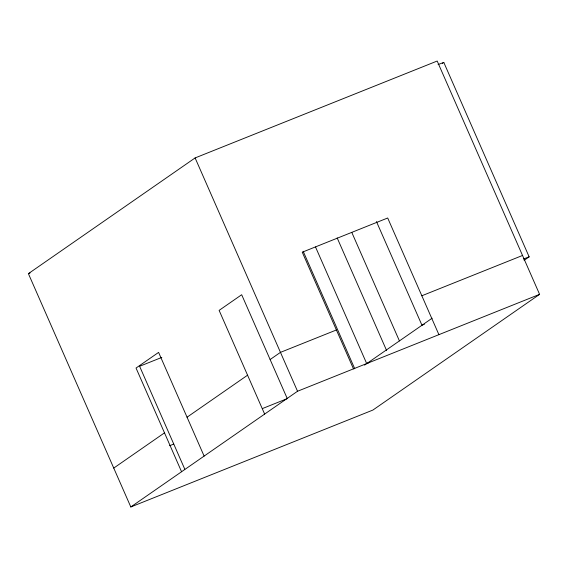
<?xml version="1.0" encoding="UTF-8"?>
<svg xmlns="http://www.w3.org/2000/svg" width="568" height="568" viewBox="0 0 568 568"><rect width="100%" height="100%" fill="white"/><g stroke="black" fill="none" stroke-linecap="round" stroke-linejoin="round"><path stroke-width="0.85" d="M28.4 273.648L195.115 157.932L437.183 61.032L539.6 294.352L372.885 410.068L130.817 506.968L28.4 273.648L30.047 272.988M442.373 63.41L443.8 62.416L529.149 256.842L524.136 260.321M113.749 468.082L164.493 432.859M187.049 417.203L247.57 375.192M270.127 359.537L280.464 352.366L336.405 329.972M130.817 506.968L297.533 391.253L539.6 294.352M364.535 365.125L432.149 318.201M424.381 324.25L421.974 325.258L376.456 221.563M368.32 362.945L366.715 363.612L315.51 246.952M161.83 357.393L139.614 366.289L184.785 469.175M421.839 295.772L522.532 255.465M169.647 445.702L173.758 444.055M262.416 408.57L287.593 398.487M438.07 64.575L443.8 62.416M523.419 259.008L529.149 256.842M438.908 334.659L387.695 217.998L302.261 252.199L353.474 368.859M351.769 232.355L399.425 340.914M337.165 237.9L386.595 350.506M303.184 251.283L354.751 368.753M195.115 157.932L297.533 391.253M287.195 398.424L241.677 294.728L219.12 310.384L264.638 414.079M204.118 456.09L158.6 352.394L136.043 368.043L181.568 471.745"/></g></svg>
